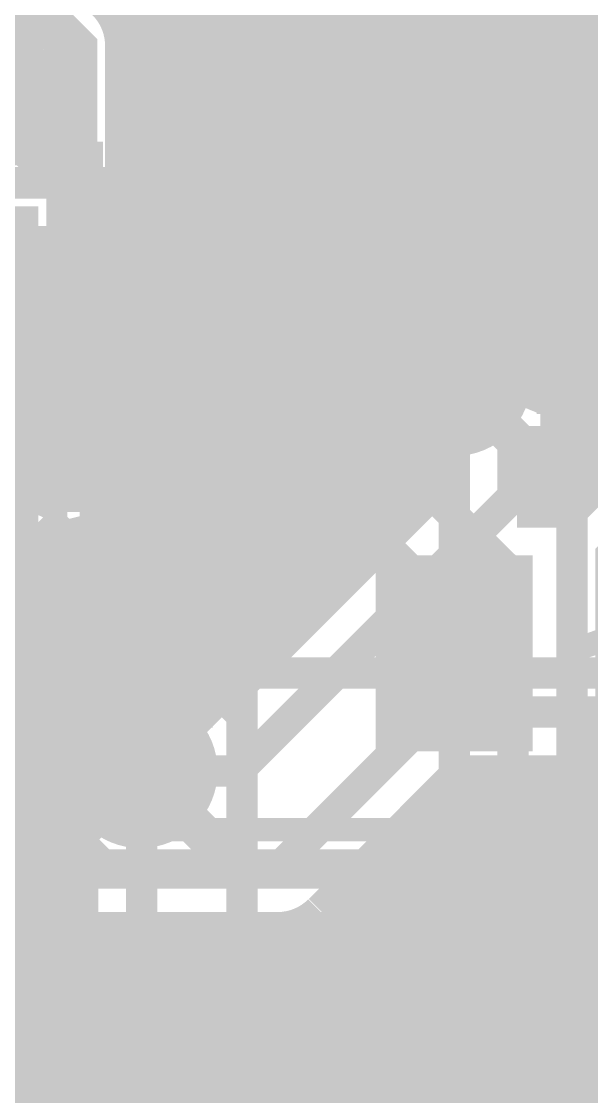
# Model space of a CAD drawing. Extents: x -72 to 72, y -47 to 50.
# Drawn here: x 23.87 to 27.56, y 18.21 to 25.18 of the extents above; entities that cross this region are included whole.
import ezdxf

# ---------------------------------------------------------------- set-up
doc = ezdxf.new("R2010")
doc.units = 0
doc.header["$MEASUREMENT"] = 0
doc.layers.get('0').update_dxf_attribs({"linetype": 'CONTINUOUS'})
for name, color, linetype in [('22-303-0_BOT', 7, 'CONTINUOUS'), ('22-303-0_DRD', 7, 'CONTINUOUS'), ('22-303-0_GND', 6, 'CONTINUOUS'), ('22-303-0_IN1', 4, 'CONTINUOUS'), ('22-303-0_IN2', 3, 'CONTINUOUS'), ('22-303-0_PWR', 5, 'CONTINUOUS'), ('22-303-0_SMB', 10, 'CONTINUOUS'), ('22-303-0_SPB', 9, 'CONTINUOUS'), ('22-303-0_SSB', 11, 'CONTINUOUS'), ('22-303-0_SST', 13, 'CONTINUOUS'), ('22-303-0_TOP', 8, 'CONTINUOUS'), ('THRUHOLE_TAP', 7, 'CONTINUOUS')]:
    doc.layers.add(name, color=color, linetype=linetype)

# ---------------------------------------------------------------- blocks, each defined once
blk = doc.blocks.new('RECTANGLE_4')
blk.add_solid([(0.4826, 0.4064), (0.4826, -0.4064), (-0.4826, 0.4064), (-0.4826, -0.4064)])
blk = doc.blocks.new('RECTANGLE_37')
blk.add_solid([(0.508, 0.635), (0.508, -0.635), (-0.508, 0.635), (-0.508, -0.635)])
blk = doc.blocks.new('ROUND_48')
at = {"const_width": 0.29972}
blk.add_lwpolyline([(-0.14986, 0, 1), (0.14986, 0, 1)], format="xyb", close=True, dxfattribs=at)
blk = doc.blocks.new('ROUND_82')
at = {"const_width": 0.50038}
blk.add_lwpolyline([(-0.25019, 0, 1), (0.25019, 0, 1)], format="xyb", close=True, dxfattribs=at)
blk = doc.blocks.new('ROUND_83')
at = {"const_width": 0.50038}
blk.add_lwpolyline([(-0.25019, 0, 1), (0.25019, 0, 1)], format="xyb", close=True, dxfattribs=at)
blk = doc.blocks.new('ROUND_95')
at = {"const_width": 0.10033}
blk.add_lwpolyline([(-0.050164, 0, 1), (0.050164, 0, 1)], format="xyb", close=True, dxfattribs=at)

msp = doc.modelspace()

# ---------------------------------------------------------------- linework, layer by layer
at = {"layer": '22-303-0_BOT'}
for points, const_width in [([(25.654, 23.368), (25.654, 23.495), (24.638, 24.511), (24.638, 25.4)], 0.381), ([(24.1427, 24.9936), (24.0538, 24.9936)], 0.254), ([(24.1427, 24.9936), (24.0538, 24.9936)], 0.254), ([(24.13, 24.9936), (24.13, 24.2824)], 0.254), ([(24.1427, 24.9936), (24.1427, 24.511)], 0.254), ([(27.80538, 24.89454), (26.99258, 24.89454)], 0.254), ([(27.1018, 24.89454), (27.1018, 24.80564)], 0.254), ([(27.3304, 24.89454), (27.3304, 24.3078)], 0.254), ([(27.559, 24.89454), (27.559, 24.3078)], 0.254), ([(24.1427, 24.765), (24.09952, 24.765)], 0.254), ([(31.55696, 24.765), (27.1399, 24.765)], 0.254), ([(24.1427, 24.5364), (24.0538, 24.5364)], 0.254), ([(31.78556, 24.5364), (27.2542, 24.5364)], 0.254), ([(23.9014, 24.31796), (23.9014, 24.2824)], 0.254), ([(23.9014, 24.31796), (23.9014, 24.2824)], 0.254), ([(23.9014, 24.31796), (23.9014, 24.2824)], 0.254), ([(24.18588, 24.3078), (23.9014, 24.3078)], 0.254), ([(24.19858, 24.2824), (23.9014, 24.2824)], 0.254), ([(28.4988, 24.3078), (27.26944, 24.3078)], 0.254), ([(32.01416, 24.3078), (27.26944, 24.3078)], 0.254), ([(24.2824, 24.16556), (24.2824, 22.86)], 0.254), ([(24.2824, 24.16556), (24.28744, 24.16044)], 0.254), ([(24.2824, 24.16556), (24.28744, 24.16044)], 0.254), ([(24.29256, 24.1554), (24.8412, 23.60676)], 0.254), ([(24.36876, 24.0792), (24.2824, 24.0792)], 0.254), ([(24.3586, 24.08936), (24.3586, 22.54504)], 0.254), ([(24.59736, 23.8506), (24.2824, 23.8506)], 0.254), ([(24.5872, 23.86076), (24.5872, 22.67458)], 0.254), ([(24.8158, 23.63216), (24.8158, 22.69998)], 0.254), ([(24.82596, 23.622), (24.2824, 23.622)], 0.254), ([(24.8412, 23.60676), (24.8412, 22.69744)], 0.254), ([(24.8412, 23.3934), (24.2824, 23.3934)], 0.254), ([(24.8412, 23.1648), (24.2824, 23.1648)], 0.254), ([(24.8412, 22.9362), (24.2824, 22.9362)], 0.254), ([(24.2824, 22.86), (22.7076, 22.86)], 0.254), ([(24.2824, 22.86), (24.2824, 22.46122)], 0.254), ([(26.67, 22.86), (26.67, 21.082)], 0.2032), ([(24.8412, 22.7076), (24.2824, 22.7076)], 0.254), ([(27.0764, 22.41296), (27.0764, 22.0218)], 0.254), ([(27.82316, 22.4282), (27.09164, 22.4282)], 0.254), ([(27.1018, 22.4282), (27.1018, 22.0218)], 0.254), ([(27.3304, 22.4282), (27.3304, 22.0218)], 0.254), ([(27.82316, 22.4282), (27.41676, 22.0218)], 0.254), ([(27.559, 22.4282), (27.559, 22.16404)], 0.254), ([(27.64536, 22.2504), (27.0764, 22.2504)], 0.254), ([(43.688, 11.557), (42.291, 11.557), (42.164, 11.684), (42.164, 17.653), (38.862, 20.955), (32.893, 20.955), (32.385, 20.447), (30.861, 20.447), (29.083, 22.225), (28.194, 22.225), (27.686, 21.717), (27.686, 20.32), (27.24404, 19.87804), (27.24404, 15.48892)], 0.2032), ([(24.765, 22.098), (25.29586, 21.56714), (25.29586, 17.63014), (25.654, 17.272), (25.654, 17.018), (25.4, 16.764), (25.273, 16.637), (25.273, 15.51178), (25.29586, 15.48892)], 0.2032), ([(27.41676, 22.0218), (27.0764, 22.0218)], 0.254), ([(27.41676, 22.0218), (27.0764, 22.0218)], 0.254), ([(24.2824, 21.73478), (24.2824, 21.4376)], 0.254), ([(24.3586, 21.65096), (24.3586, 20.85594)], 0.254), ([(24.48052, 21.5646), (24.2824, 21.5646)], 0.254), ([(24.5872, 21.51888), (24.5872, 20.92198)], 0.254), ([(24.765, 21.49348), (24.79291, 21.49412)], 0.254), ([(24.79294, 21.49348), (24.88946, 21.3995)], 0.254), ([(24.8158, 21.47316), (24.8158, 20.89658)], 0.254), ([(24.2824, 21.4376), (22.7076, 21.4376)], 0.254), ([(23.9014, 21.4376), (23.9014, 17.13738)], 0.254), ([(24.13, 21.4376), (24.13, 20.64766)], 0.254), ([(24.88946, 21.3995), (24.88946, 20.86864)], 0.254), ([(24.88946, 21.336), (21.91766, 21.336)], 0.254), ([(24.88946, 21.1074), (22.12594, 21.1074)], 0.254), ([(24.40686, 20.8788), (22.19198, 20.8788)], 0.254), ([(24.88946, 20.8788), (24.86914, 20.8788)], 0.254), ([(24.13, 20.6502), (22.16658, 20.6502)], 0.254), ([(24.0411, 20.4216), (22.1234, 20.4216)], 0.254), ([(24.638, 20.32), (24.638, 20.193), (24.64562, 20.18538), (24.64562, 15.48892)], 0.2032), ([(24.04618, 20.193), (22.1234, 20.193)], 0.254), ([(24.14778, 19.9644), (22.1234, 19.9644)], 0.254), ([(24.13, 19.99234), (24.13, 16.94942)], 0.254), ([(24.23922, 19.86534), (24.23922, 16.8402)], 0.254), ([(24.23922, 19.7358), (23.6474, 19.7358)], 0.254), ([(24.23922, 19.5072), (23.6474, 19.5072)], 0.254), ([(24.23922, 19.2786), (23.6474, 19.2786)], 0.254), ([(24.23922, 19.05), (23.6474, 19.05)], 0.254), ([(24.23922, 18.8214), (23.6474, 18.8214)], 0.254), ([(24.23922, 18.5928), (23.6474, 18.5928)], 0.254), ([(24.23922, 18.3642), (23.6474, 18.3642)], 0.254), ([(24.23922, 18.1356), (23.6474, 18.1356)], 0.254)]:
    msp.add_lwpolyline(points, dxfattribs=dict(at, const_width=const_width))
at = {"layer": '22-303-0_BOT', "const_width": 0.254}
for points in [[(24.09952, 24.765, 0.0973853), (24.05451, 24.99389)], [(24.09952, 24.765, 0.0973853), (24.05451, 24.99389)], [(27.27452, 24.384, 0.2572852), (26.9929, 24.89505)], [(23.9014, 24.31796, 0.2113087), (24.09916, 24.765)], [(23.9014, 24.31796, 0.2113087), (24.09916, 24.765)], [(24.1427, 24.511, 0.1205042), (24.1986, 24.28241)], [(24.1427, 24.511, 0.1205042), (24.1986, 24.28241)], [(27.26944, 24.3078, 0.0316207), (27.27426, 24.384)], [(24.765, 22.70252, 0.2356246), (24.28199, 22.46152)], [(24.8412, 22.69744, 0.0316207), (24.765, 22.70226)], [(24.2824, 21.73478, 0.2356241), (24.765, 21.49399)], [(24.638, 20.92452, 0.4142136), (24.03348, 20.32)], [(24.88946, 20.86864, 0.1078559), (24.638, 20.92352)], [(24.03348, 20.32, 0.2159619), (24.23938, 19.86552)]]:
    msp.add_lwpolyline(points, format="xyb", dxfattribs=at)
at = {"layer": '22-303-0_DRD', "const_width": 0.254}
for points in [[(24.13, 25.4), (22.86, 24.13)], [(24.13, 24.13), (22.86, 25.4)], [(24.13, 25.4), (22.86, 24.13)], [(24.13, 24.13), (22.86, 25.4)], [(27.305, 25.019), (26.035, 23.749)], [(27.305, 23.749), (26.035, 25.019)], [(27.305, 23.495), (26.035, 22.225)], [(27.305, 22.225), (26.035, 23.495)], [(25.4, 22.733), (24.13, 21.463)], [(25.4, 21.463), (24.13, 22.733)], [(24.384, 20.955), (23.114, 19.685)], [(24.384, 19.685), (23.114, 20.955)], [(25.273, 20.955), (24.003, 19.685)], [(25.273, 19.685), (24.003, 20.955)]]:
    msp.add_lwpolyline(points, dxfattribs=at)
at = {"layer": '22-303-0_IN1'}
for points, const_width in [([(19.812, 30.607), (19.812, 27.813), (19.939, 27.686), (19.939, 23.622), (21.463, 22.098), (24.765, 22.098)], 0.2032), ([(27.432, 29.718), (27.432, 24.19604)], 0.254), ([(24.257, 28.194), (24.13, 28.194), (23.749, 27.813), (23.749, 25.527), (24.257, 25.019), (24.257, 23.749), (26.67, 21.336), (26.67, 17.78), (26.416, 17.526), (26.416, 17.399)], 0.2032), ([(27.2034, 27.27452), (27.2034, 24.66848)], 0.254), ([(25.6032, 26.99004), (25.6032, 23.7998)], 0.254), ([(25.3746, 26.95448), (25.3746, 24.0284)], 0.254), ([(27.89428, 7.19328), (27.89428, 10.07872), (27.051, 10.922), (27.051, 21.59), (24.765, 23.876), (24.765, 26.035), (24.511, 26.289)], 0.2032), ([(27.6606, 26.09596), (27.6606, 23.96744)], 0.254), ([(25.1714, 26.035), (25.1714, 24.2316)], 0.254), ([(25.8318, 25.88006), (25.8318, 23.5712)], 0.254), ([(26.9748, 25.80386), (26.9748, 24.9047)], 0.254), ([(26.0604, 25.54478), (26.0604, 23.3426)], 0.254), ([(26.7462, 25.527), (26.7462, 24.98344)], 0.254), ([(26.289, 25.44318), (26.289, 24.8539)], 0.254), ([(26.5176, 25.4381), (26.5176, 24.9682)], 0.254), ([(27.72918, 25.273), (25.1714, 25.273)], 0.254), ([(27.83078, 25.0444), (25.1714, 25.0444)], 0.254), ([(26.24582, 24.8158), (25.1714, 24.8158)], 0.254), ([(28.16606, 24.8158), (27.09164, 24.8158)], 0.254), ([(26.10104, 24.5872), (25.1714, 24.5872)], 0.254), ([(35.03676, 24.5872), (27.23896, 24.5872)], 0.254), ([(26.06548, 24.3586), (25.1714, 24.3586)], 0.254), ([(26.67, 24.384), (27.432, 23.622), (27.432, 11.176), (28.194, 10.414), (29.972, 10.414)], 0.2032), ([(27.27452, 24.35352), (27.27223, 24.38377)], 0.254), ([(35.3695, 24.3586), (27.27452, 24.3586)], 0.254), ([(27.27452, 24.35352), (27.71902, 23.90902)], 0.254), ([(25.1714, 24.2316), (26.18232, 23.21814)], 0.254), ([(26.12136, 24.13), (25.273, 24.13)], 0.254), ([(35.70224, 24.13), (27.49804, 24.13)], 0.254), ([(26.30678, 23.9014), (25.5016, 23.9014)], 0.254), ([(26.289, 23.9141), (26.289, 23.3299)], 0.254), ([(26.5176, 23.7998), (26.5176, 23.4442)], 0.254), ([(26.67, 23.77948), (26.69791, 23.78012)], 0.254), ([(26.69794, 23.77948), (27.0256, 23.45436)], 0.254), ([(26.7462, 23.73376), (26.7462, 23.45944)], 0.254), ([(26.80716, 23.6728), (25.7302, 23.6728)], 0.254), ([(26.9748, 23.50516), (26.9748, 23.3807)], 0.254), ([(26.51506, 23.4442), (25.9588, 23.4442)], 0.254), ([(27.0256, 23.4442), (26.82494, 23.4442)], 0.254), ([(27.0256, 23.45436), (27.0256, 23.34768)], 0.254)]:
    msp.add_lwpolyline(points, dxfattribs=dict(at, const_width=const_width))
at = {"layer": '22-303-0_IN1', "const_width": 0.254}
for points in [[(26.67, 24.98852, 0.4142136), (26.06548, 24.384)], [(27.27452, 24.384, 0.4142136), (26.67, 24.98852)], [(26.06548, 24.384, 0.4142136), (26.67, 23.77948)], [(26.67, 23.46452, 0.2387297), (26.18275, 23.21782)], [(27.0256, 23.34768, 0.1588241), (26.67, 23.46356)]]:
    msp.add_lwpolyline(points, format="xyb", dxfattribs=at)
at = {"layer": '22-303-0_IN2'}
for points, const_width in [([(21.59, 20.828), (22.479, 20.828), (24.13, 22.479), (24.13, 25.019), (23.749, 25.4), (23.749, 26.924), (21.463, 29.21), (20.447, 29.21)], 0.2032), ([(25.273, 28.12796), (25.273, 22.42566)], 0.254), ([(25.5016, 27.89936), (25.5016, 21.12264)], 0.254), ([(27.3304, 27.21356), (27.3304, 22.6314)], 0.254), ([(27.1018, 27.13482), (27.1018, 24.80564)], 0.254), ([(27.559, 26.21534), (27.559, 22.6314)], 0.254), ([(25.7302, 26.14676), (25.7302, 21.35124)], 0.254), ([(25.0444, 26.00452), (25.0444, 22.63394)], 0.254), ([(24.8158, 25.76576), (24.8158, 22.69998)], 0.254), ([(24.5872, 25.68956), (24.5872, 22.67458)], 0.254), ([(25.9588, 25.63876), (25.9588, 21.57984)], 0.254), ([(26.8732, 25.63876), (26.8732, 24.95296)], 0.254), ([(26.1874, 25.4762), (26.1874, 24.74722)], 0.254), ([(26.6446, 25.4762), (26.6446, 24.98852)], 0.254), ([(26.416, 25.43048), (26.416, 24.93264)], 0.254), ([(27.74188, 25.2222), (24.48052, 25.2222)], 0.254), ([(24.5364, 25.019), (24.5364, 22.6568)], 0.254), ([(28.321, 20.701), (26.543, 20.701), (25.527, 19.685), (21.209, 19.685), (20.828, 20.066), (20.828, 20.955), (20.828, 24.765), (20.574, 25.019)], 0.2032), ([(27.87396, 24.9936), (24.5364, 24.9936)], 0.254), ([(26.2001, 24.765), (24.5364, 24.765)], 0.254), ([(33.56102, 24.765), (27.1399, 24.765)], 0.254), ([(26.0858, 24.5364), (24.5364, 24.5364)], 0.254), ([(33.87852, 24.5364), (27.2542, 24.5364)], 0.254), ([(26.07056, 24.3078), (24.5364, 24.3078)], 0.254), ([(33.63976, 24.3078), (27.26944, 24.3078)], 0.254), ([(26.14676, 24.0792), (24.5364, 24.0792)], 0.254), ([(33.56356, 24.0792), (27.1907, 24.0792)], 0.254), ([(26.1874, 24.02078), (26.1874, 23.22322)], 0.254), ([(27.1018, 23.95982), (27.1018, 23.28164)], 0.254), ([(26.38552, 23.8506), (24.5364, 23.8506)], 0.254), ([(26.416, 23.83536), (26.416, 23.40864)], 0.254), ([(33.5788, 23.8506), (26.95448, 23.8506)], 0.254), ([(26.6446, 23.77948), (26.6446, 23.46452)], 0.254), ([(26.8732, 23.81504), (26.8732, 23.42896)], 0.254), ([(33.6931, 23.622), (24.5364, 23.622)], 0.254), ([(26.38552, 23.3934), (24.5364, 23.3934)], 0.254), ([(29.68752, 23.3934), (26.95448, 23.3934)], 0.254), ([(26.14676, 23.1648), (24.5364, 23.1648)], 0.254), ([(29.44876, 23.1648), (27.1907, 23.1648)], 0.254), ([(26.07056, 22.9362), (24.5364, 22.9362)], 0.254), ([(29.37256, 22.9362), (27.26944, 22.9362)], 0.254), ([(26.0858, 22.7076), (24.5364, 22.7076)], 0.254), ([(29.3878, 22.7076), (27.2542, 22.7076)], 0.254), ([(29.4132, 22.6314), (27.2288, 22.6314)], 0.254), ([(26.2001, 22.479), (25.2349, 22.479)], 0.254), ([(26.1874, 22.49678), (26.1874, 21.80844)], 0.254), ([(26.416, 22.31136), (26.416, 22.03704)], 0.254), ([(26.63444, 22.25548), (25.10536, 20.7264)], 0.254), ([(26.62936, 22.2504), (25.3492, 22.2504)], 0.254), ([(30.607, 21.59), (29.972, 22.225), (27.178, 22.225), (25.273, 20.32), (24.638, 20.32)], 0.2032), ([(26.40076, 22.0218), (25.36444, 22.0218)], 0.254), ([(24.17826, 21.95322), (22.7711, 20.54352)], 0.254), ([(24.13, 21.90496), (24.13, 20.64766)], 0.254), ([(24.24176, 21.7932), (24.01824, 21.7932)], 0.254), ([(25.273, 21.77034), (25.273, 20.89404)], 0.254), ([(26.17216, 21.7932), (25.2857, 21.7932)], 0.254), ([(23.9014, 21.67636), (23.9014, 20.0914)], 0.254), ([(24.3586, 21.65096), (24.3586, 20.85594)], 0.254), ([(24.48052, 21.5646), (23.78964, 21.5646)], 0.254), ([(25.0444, 21.56206), (25.0444, 20.76704)], 0.254), ([(25.94356, 21.5646), (25.04948, 21.5646)], 0.254), ([(24.5872, 21.51888), (24.5872, 20.92198)], 0.254), ([(24.8158, 21.49602), (24.8158, 20.89658)], 0.254), ([(25.71496, 21.336), (23.56104, 21.336)], 0.254), ([(25.48636, 21.1074), (23.33244, 21.1074)], 0.254), ([(24.40686, 20.8788), (23.10384, 20.8788)], 0.254), ([(25.25776, 20.8788), (24.86914, 20.8788)], 0.254), ([(25.10536, 20.7264), (25.08504, 20.7264)], 0.254), ([(24.13, 20.6502), (22.87524, 20.6502)], 0.254), ([(24.0411, 20.4216), (22.479, 20.4216)], 0.254), ([(26.71064, 20.2946), (25.8191, 19.40052)], 0.254), ([(27.87396, 20.2946), (26.71064, 20.2946)], 0.254), ([(26.8732, 20.2946), (26.8732, 18.4404)], 0.254), ([(27.1018, 20.2946), (27.1018, 18.4404)], 0.254), ([(27.3304, 20.2946), (27.3304, 18.4404)], 0.254), ([(27.559, 20.2946), (27.559, 18.4404)], 0.254), ([(26.6446, 20.22856), (26.6446, 18.4404)], 0.254), ([(24.04618, 20.193), (21.27504, 20.193)], 0.254), ([(27.99334, 20.193), (26.60904, 20.193)], 0.254), ([(24.0792, 20.0914), (21.37664, 20.0914)], 0.254), ([(36.2331, 19.9644), (26.38044, 19.9644)], 0.254), ([(26.416, 19.99996), (26.416, 18.4404)], 0.254), ([(36.322, 19.7358), (26.15184, 19.7358)], 0.254), ([(26.1874, 19.77136), (26.1874, 18.4404)], 0.254), ([(25.9588, 19.54276), (25.9588, 18.4404)], 0.254), ([(36.59886, 19.5072), (25.92324, 19.5072)], 0.254), ([(25.7302, 19.33194), (25.7302, 18.4404)], 0.254), ([(38.05936, 19.2786), (14.1224, 19.2786)], 0.254), ([(25.527, 19.2786), (21.209, 19.2786)], 0.254), ([(23.9014, 19.2786), (23.9014, 18.4404)], 0.254), ([(24.13, 19.2786), (24.13, 18.4404)], 0.254), ([(24.3586, 19.2786), (24.3586, 18.4404)], 0.254), ([(24.5872, 19.2786), (24.5872, 18.4404)], 0.254), ([(24.8158, 19.2786), (24.8158, 18.4404)], 0.254), ([(25.0444, 19.2786), (25.0444, 18.4404)], 0.254), ([(25.273, 19.2786), (25.273, 18.4404)], 0.254), ([(25.5016, 19.2786), (25.5016, 18.4404)], 0.254), ([(38.28796, 19.05), (14.1224, 19.05)], 0.254), ([(38.51148, 18.8214), (14.1224, 18.8214)], 0.254), ([(38.54704, 18.5928), (14.1224, 18.5928)], 0.254), ([(38.62578, 18.4404), (14.1224, 18.4404)], 0.254)]:
    msp.add_lwpolyline(points, dxfattribs=dict(at, const_width=const_width))
at = {"layer": '22-303-0_IN2', "const_width": 0.254}
for points in [[(24.5364, 25.019, 0.1989124), (24.41737, 25.30637)], [(26.67, 24.98852, 0.4142136), (26.06548, 24.384)], [(27.27452, 24.384, 0.4142136), (26.67, 24.98852)], [(26.06548, 24.384, 0.4142136), (26.67, 23.77948)], [(26.67, 23.77948, 0.4142136), (27.27452, 24.384)], [(26.67, 23.46452, 0.4142136), (26.06548, 22.86)], [(27.27452, 22.86, 0.4142136), (26.67, 23.46452)], [(26.06548, 22.86, 0.3971084), (26.63444, 22.25548)], [(27.2288, 22.6314, 0.0973858), (27.27375, 22.86)], [(24.765, 22.70252, 0.0973861), (24.53611, 22.65751)], [(25.36952, 22.098, 0.4142136), (24.765, 22.70252)], [(24.765, 21.49348, 0.4142136), (25.36952, 22.098)], [(24.17826, 21.95322, 0.3450056), (24.765, 21.49348)], [(24.638, 20.92452, 0.4142136), (24.03348, 20.32)], [(25.08504, 20.7264, 0.2113087), (24.638, 20.92416)], [(24.03348, 20.32, 0.0973858), (24.07849, 20.09111)], [(25.527, 19.2786, 0.1989115), (25.81437, 19.39763)], [(25.527, 19.2786, 0.1989115), (25.81437, 19.39763)]]:
    msp.add_lwpolyline(points, format="xyb", dxfattribs=at)
at = {"layer": '22-303-0_SSB', "const_width": 0.1524}
for points in [[(24.9174, 25.019), (24.9174, 27.0764), (27.686, 27.0764), (27.686, 25.019), (24.9174, 25.019)], [(23.08606, 25.15616), (22.91842, 25.09774), (22.91842, 24.74214), (23.08606, 24.68372), (23.76424, 24.68372), (23.93442, 24.74214), (23.93442, 25.09774), (23.76424, 25.15616)], [(24.638, 24.511), (28.702, 24.511), (28.702, 19.939), (26.924, 19.939), (26.67, 20.193), (26.416, 19.939), (24.638, 19.939), (24.638, 24.511)], [(24.3205, 24.3205), (24.3205, 21.3995), (22.6822, 21.3995), (22.6822, 24.3205), (24.3205, 24.3205)], [(27.43962, 21.09978), (28.45562, 21.45538), (28.45562, 20.98294)], [(27.77998, 20.38096), (27.43962, 20.61718)], [(27.6098, 20.14474), (27.43962, 20.20316), (27.43962, 20.43938), (27.6098, 20.50034), (27.77998, 20.61718), (28.28798, 20.61718), (28.45562, 20.55876), (28.45562, 20.20316), (28.28798, 20.14474), (27.6098, 20.14474)], [(24.36876, 19.3675), (24.36876, 18.89506), (25.0444, 19.13128), (25.0444, 19.25066), (24.0284, 19.25066)], [(24.19858, 18.05686), (24.0284, 18.1737), (24.0284, 18.41246), (24.19858, 18.5293), (24.36876, 18.5293), (24.70658, 18.29308), (25.0444, 18.5293), (25.0444, 18.05686)], [(26.67508, 18.22704), (26.67508, 18.58264), (26.5049, 18.64106), (26.33472, 18.64106), (26.16708, 18.58264), (26.16708, 18.22704), (26.33472, 18.16862), (26.5049, 18.16862), (27.18308, 18.40484)]]:
    msp.add_lwpolyline(points, dxfattribs=at)
at = {"layer": '22-303-0_SST'}
for points, const_width in [([(27.7876, 19.2786), (27.95524, 19.39798), (27.95524, 19.6342), (27.7876, 19.75358), (27.61742, 19.75358), (27.2796, 19.51482), (26.93924, 19.75358), (26.93924, 19.2786)], 0.1524), ([(27.95524, 18.91538), (27.95524, 18.49882), (26.93924, 18.49882)], 0.1524), ([(23.58898, 6.80466), (23.78964, 6.79958), (23.78964, 18.59534), (15.89532, 18.59534), (15.89532, 6.80466), (23.58898, 6.80466)], 0.20066)]:
    msp.add_lwpolyline(points, dxfattribs=dict(at, const_width=const_width))
at = {"layer": '22-303-0_TOP'}
for points, const_width in [([(23.114, 26.289), (23.11654, 26.289), (23.74646, 26.924), (26.41854, 26.924), (27.432, 25.90292), (27.432, 22.606), (28.448, 21.59)], 0.2032), ([(17.018, 24.511), (17.78, 24.511), (18.161, 24.13), (26.543, 24.13), (26.67, 24.257), (26.67, 24.384)], 0.2032), ([(21.54936, 3.13436), (21.59, 3.13436), (21.59, 3.175), (23.495, 5.08), (23.495, 17.78), (24.384, 18.669), (32.08782, 18.669), (32.08782, 18.542), (32.08782, 15.24), (32.08782, 18.542), (34.163, 20.61718), (34.163, 24.003)], 1.27), ([(27.0256, 23.8506), (26.95448, 23.8506)], 0.254), ([(27.0256, 23.89378), (27.0256, 23.34768)], 0.254), ([(26.8732, 23.81504), (26.8732, 23.42896)], 0.254), ([(26.543, 23.7236), (18.161, 23.7236)], 0.254), ([(23.9014, 23.7236), (23.9014, 22.1234)], 0.254), ([(24.13, 23.7236), (24.13, 22.0345)], 0.254), ([(24.3586, 23.7236), (24.3586, 22.54504)], 0.254), ([(24.5872, 23.7236), (24.5872, 22.67458)], 0.254), ([(24.8158, 23.7236), (24.8158, 22.69998)], 0.254), ([(25.0444, 23.7236), (25.0444, 22.63394)], 0.254), ([(25.273, 23.7236), (25.273, 22.42566)], 0.254), ([(25.5016, 23.7236), (25.5016, 22.26564)], 0.254), ([(25.7302, 23.7236), (25.7302, 22.49424)], 0.254), ([(25.9588, 23.7236), (25.9588, 22.72284)], 0.254), ([(26.1874, 23.7236), (26.1874, 23.22322)], 0.254), ([(26.416, 23.7236), (26.416, 23.40864)], 0.254), ([(26.6446, 23.7363), (26.6446, 23.46452)], 0.254), ([(27.0256, 23.622), (17.4244, 23.622)], 0.254), ([(26.38552, 23.3934), (17.4244, 23.3934)], 0.254), ([(27.0256, 23.3934), (26.95448, 23.3934)], 0.254), ([(26.14676, 23.1648), (17.4244, 23.1648)], 0.254), ([(26.07056, 22.9362), (17.4244, 22.9362)], 0.254), ([(26.06548, 22.86), (26.06624, 22.82956)], 0.254), ([(9.525, 16.764), (11.43, 18.669), (15.367, 18.669), (18.415, 21.717), (23.876, 21.717), (24.257, 21.336), (25.146, 21.336), (26.67, 22.86)], 0.2032), ([(26.06548, 22.82952), (25.36698, 22.13356)], 0.254), ([(25.94356, 22.7076), (17.4244, 22.7076)], 0.254), ([(24.2951, 22.479), (17.4244, 22.479)], 0.254), ([(25.71496, 22.479), (25.2349, 22.479)], 0.254), ([(24.1808, 22.2504), (17.4244, 22.2504)], 0.254), ([(25.48636, 22.2504), (25.3492, 22.2504)], 0.254), ([(23.876, 22.1234), (18.415, 22.1234)], 0.254), ([(24.16556, 22.0218), (24.14524, 22.0218)], 0.254), ([(28.448, 21.59), (28.321, 21.59), (27.686, 20.955), (22.606, 20.955), (19.05, 17.399), (19.05, 8.382)], 0.2032), ([(31.75, 21.209), (31.75, 20.066), (31.369, 19.685), (24.003, 19.685), (21.59, 17.272), (21.59, 15.24)], 0.254), ([(24.0792, 20.5486), (22.77364, 20.5486)], 0.254), ([(23.9014, 20.5486), (23.9014, 20.1041)], 0.254), ([(24.0411, 20.4216), (22.64664, 20.4216)], 0.254), ([(24.04618, 20.193), (22.41804, 20.193)], 0.254), ([(24.06904, 20.1168), (24.003, 20.1168)], 0.254)]:
    msp.add_lwpolyline(points, dxfattribs=dict(at, const_width=const_width))
at = {"layer": '22-303-0_TOP', "const_width": 0.254}
for points in [[(26.7589, 23.78456, 0.1206625), (27.02582, 23.89347)], [(26.543, 23.7236, 0.1405645), (26.75839, 23.78537)], [(26.67, 23.46452, 0.4142136), (26.06548, 22.86)], [(27.0256, 23.34768, 0.1588241), (26.67, 23.46356)], [(24.765, 22.70252, 0.4142136), (24.16048, 22.098)], [(25.36698, 22.13356, 0.3970376), (24.765, 22.69998)], [(24.16302, 22.00402, 0.1989124), (23.876, 22.12291)], [(24.16048, 22.098, 0.0411382), (24.16864, 21.99903)], [(24.0792, 20.5486, 0.0973858), (24.03425, 20.32)], [(24.03348, 20.32, 0.0859673), (24.0687, 20.11668)], [(24.003, 20.1168, 0.1989132), (23.69767, 19.99033)]]:
    msp.add_lwpolyline(points, format="xyb", dxfattribs=at)

# ---------------------------------------------------------------- block references
at = {"layer": '22-303-0_BOT'}
for name, p in [('ROUND_48', (26.67, 24.384)), ('RECTANGLE_4', (23.495, 23.5712)), ('RECTANGLE_37', (25.654, 23.368)), ('RECTANGLE_37', (27.686, 23.368)), ('ROUND_48', (26.67, 22.86)), ('RECTANGLE_4', (23.495, 22.1488)), ('ROUND_48', (24.765, 22.098)), ('RECTANGLE_37', (26.67, 21.082)), ('ROUND_48', (23.749, 20.32)), ('ROUND_48', (24.638, 20.32))]:
    msp.add_blockref(name, p, dxfattribs=at)
at = {"layer": '22-303-0_GND'}
for name, p in [('ROUND_82', (23.495, 24.765)), ('ROUND_82', (26.67, 24.384)), ('ROUND_83', (26.67, 22.86)), ('ROUND_82', (24.765, 22.098)), ('ROUND_83', (24.638, 20.32))]:
    msp.add_blockref(name, p, dxfattribs=at)
at = {"layer": '22-303-0_IN1'}
for p in [(26.67, 24.384), (26.67, 22.86), (24.765, 22.098), (23.749, 20.32), (24.638, 20.32)]:
    msp.add_blockref('ROUND_48', p, dxfattribs=at)
at = {"layer": '22-303-0_IN2'}
for p in [(26.67, 24.384), (26.67, 22.86), (24.765, 22.098), (23.749, 20.32), (24.638, 20.32)]:
    msp.add_blockref('ROUND_48', p, dxfattribs=at)
at = {"layer": '22-303-0_PWR'}
for name, p in [('ROUND_82', (26.67, 24.384)), ('ROUND_83', (26.67, 22.86)), ('ROUND_82', (24.765, 22.098)), ('ROUND_82', (23.749, 20.32)), ('ROUND_83', (24.638, 20.32))]:
    msp.add_blockref(name, p, dxfattribs=at)
at = {"layer": '22-303-0_SMB'}
for name, p in [('RECTANGLE_4', (23.495, 23.5712)), ('RECTANGLE_37', (25.654, 23.368)), ('RECTANGLE_37', (27.686, 23.368)), ('RECTANGLE_4', (23.495, 22.1488)), ('RECTANGLE_37', (26.67, 21.082))]:
    msp.add_blockref(name, p, dxfattribs=at)
at = {"layer": '22-303-0_SPB'}
for name, p in [('RECTANGLE_4', (23.495, 23.5712)), ('RECTANGLE_37', (25.654, 23.368)), ('RECTANGLE_37', (27.686, 23.368)), ('RECTANGLE_4', (23.495, 22.1488)), ('RECTANGLE_37', (26.67, 21.082))]:
    msp.add_blockref(name, p, dxfattribs=at)
at = {"layer": '22-303-0_TOP'}
for p in [(26.67, 24.384), (26.67, 22.86), (24.765, 22.098), (23.749, 20.32), (24.638, 20.32)]:
    msp.add_blockref('ROUND_48', p, dxfattribs=at)
at = {"layer": 'THRUHOLE_TAP'}
for p in [(26.67, 24.384), (26.67, 22.86), (24.765, 22.098), (24.638, 20.32)]:
    msp.add_blockref('ROUND_95', p, dxfattribs=at)

doc.saveas('drawing.dxf')
